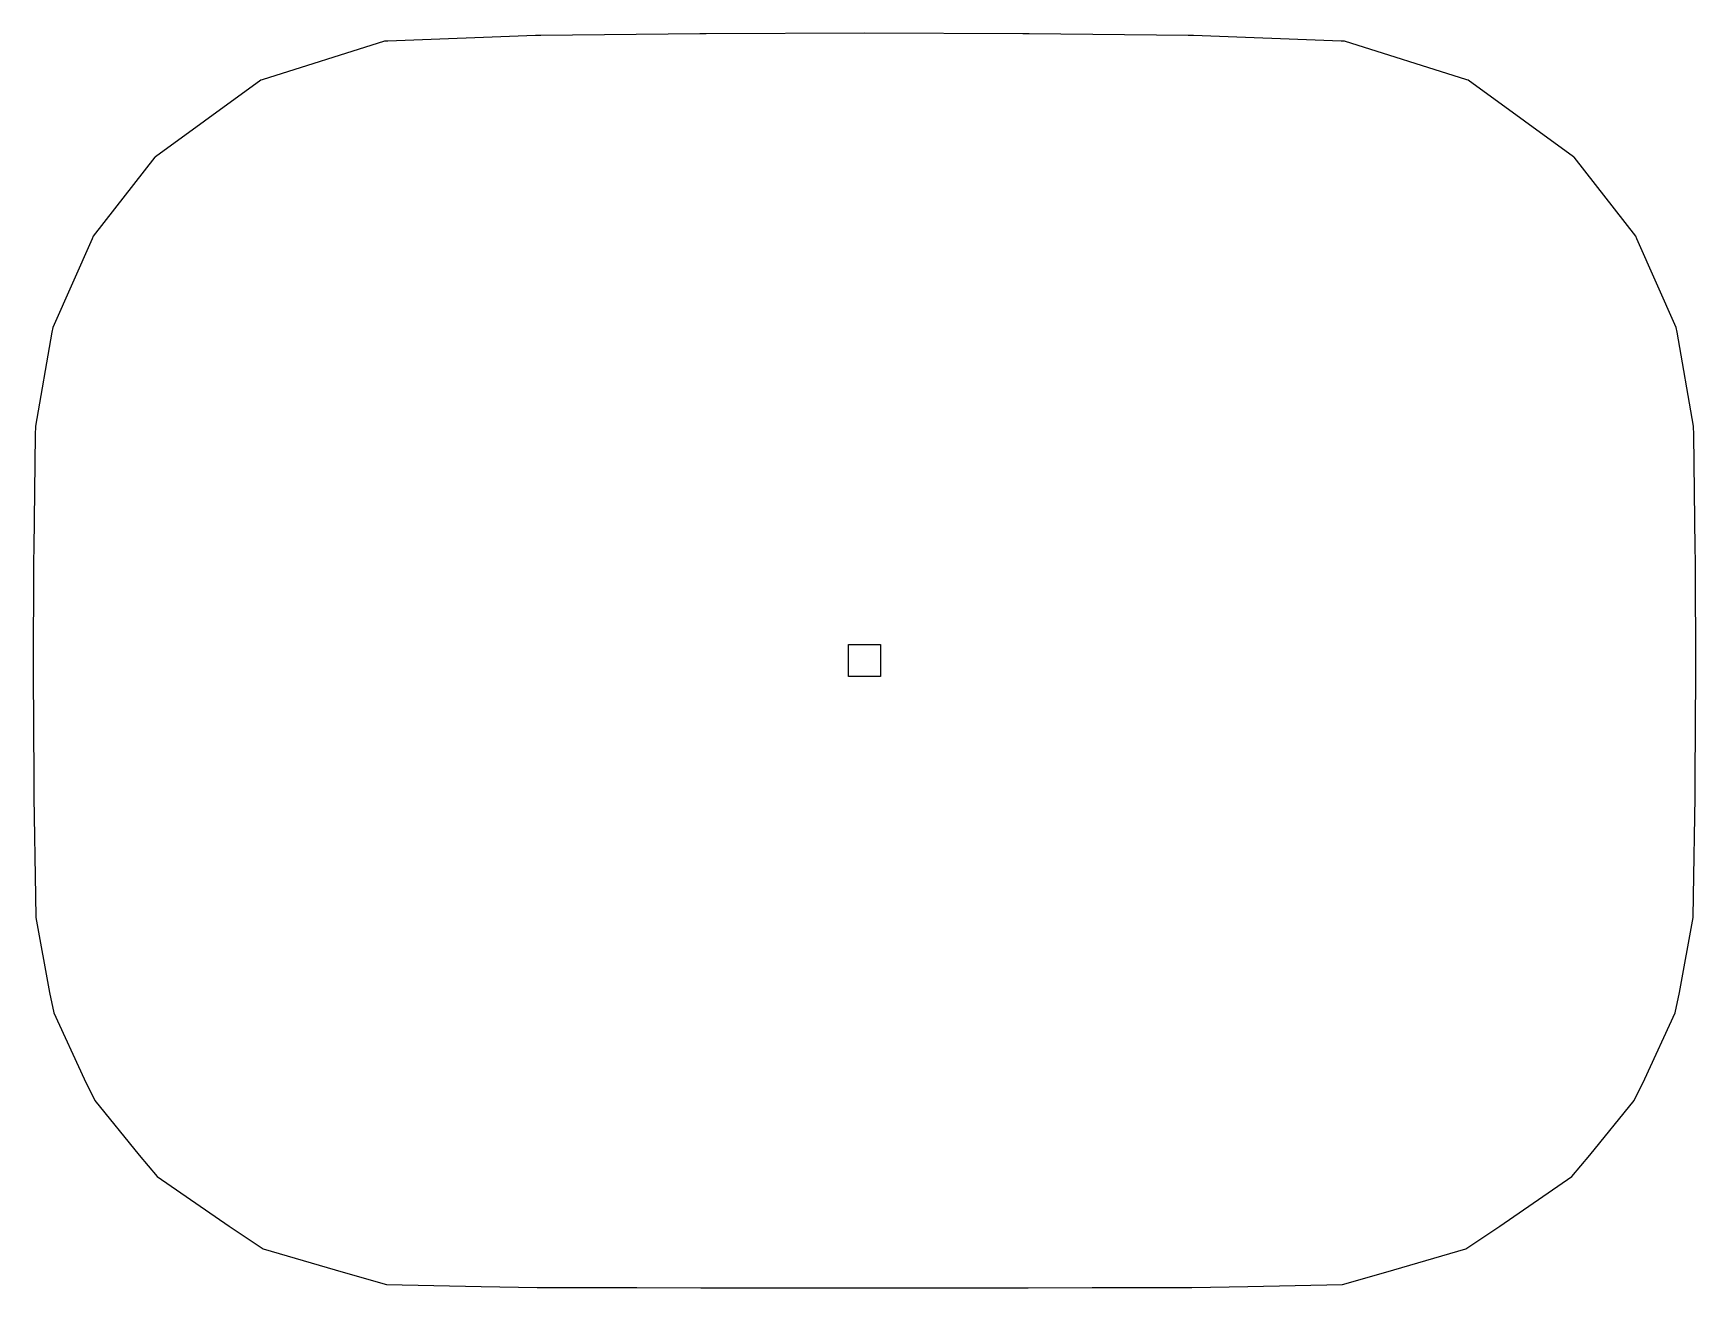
# Model space of a CAD drawing. Extents: x -10.5 to 10.5, y -7.9 to 7.9.
import ezdxf

# ---------------------------------------------------------------- set-up
doc = ezdxf.new("R2010")
doc.units = 0

msp = doc.modelspace()

# ---------------------------------------------------------------- linework, layer by layer
for p, q in [((-6.05, 7.798), (-7.591, 7.311)), ((-6.008, 7.799), (-6.05, 7.798)), ((-4.144, 7.87), (-6.008, 7.799)), ((-4.077, 7.87), (-4.144, 7.87)), ((-2.073, 7.892), (-4.077, 7.87)), ((-1.994, 7.892), (-2.073, 7.892)), ((0, 7.899), (-1.994, 7.892)), ((1.994, 7.892), (0, 7.899)), ((2.073, 7.892), (1.994, 7.892)), ((4.077, 7.87), (2.073, 7.892)), ((4.144, 7.87), (4.077, 7.87)), ((6.008, 7.799), (4.144, 7.87)), ((6.05, 7.798), (6.008, 7.799)), ((7.591, 7.311), (6.05, 7.798)), ((-7.605, 7.307), (-8.316, 6.793)), ((-7.591, 7.311), (-7.605, 7.307)), ((7.605, 7.307), (7.591, 7.311)), ((8.316, 6.793), (7.605, 7.307)), ((-8.316, 6.793), (-8.935, 6.345)), ((8.935, 6.345), (8.316, 6.793)), ((-8.941, 6.338), (-9.717, 5.342)), ((-8.935, 6.345), (-8.941, 6.338)), ((8.941, 6.338), (8.935, 6.345)), ((9.717, 5.342), (8.941, 6.338)), ((-9.73, 5.312), (-10.228, 4.192)), ((-9.717, 5.342), (-9.73, 5.312)), ((9.73, 5.312), (9.717, 5.342)), ((10.228, 4.192), (9.73, 5.312)), ((-10.228, 4.192), (-10.239, 4.133)), ((10.239, 4.133), (10.228, 4.192)), ((-10.239, 4.133), (-10.446, 2.953)), ((10.446, 2.953), (10.239, 4.133)), ((-10.446, 2.953), (-10.448, 2.841)), ((10.448, 2.841), (10.446, 2.953)), ((-10.448, 2.841), (-10.468, 1.413)), ((10.468, 1.413), (10.448, 2.841)), ((-10.468, 1.413), (-10.469, 1.255)), ((10.469, 1.255), (10.468, 1.413)), ((-10.469, 1.255), (-10.474, -0.16)), ((10.474, -0.16), (10.469, 1.255)), ((-0.2, -0.2), (-0.2, 0.2)), ((-0.2, 0.2), (0.2, 0.2)), ((0.2, 0.2), (0.2, -0.2)), ((-10.474, -0.16), (-10.468, -1.489)), ((0.2, -0.2), (-0.2, -0.2)), ((10.468, -1.489), (10.474, -0.16)), ((-10.468, -1.489), (-10.465, -1.723)), ((10.465, -1.723), (10.468, -1.489)), ((-10.465, -1.723), (-10.447, -2.962)), ((10.447, -2.962), (10.465, -1.723)), ((-10.447, -2.962), (-10.44, -3.237)), ((10.44, -3.237), (10.447, -2.962)), ((-10.44, -3.237), (-10.268, -4.18)), ((10.268, -4.18), (10.44, -3.237)), ((-10.268, -4.18), (-10.216, -4.439)), ((10.216, -4.439), (10.268, -4.18)), ((-10.216, -4.439), (-9.832, -5.268)), ((9.832, -5.268), (10.216, -4.439)), ((-9.832, -5.268), (-9.699, -5.543)), ((9.699, -5.543), (9.832, -5.268)), ((-9.699, -5.543), (-9.139, -6.228)), ((9.139, -6.228), (9.699, -5.543)), ((-9.139, -6.228), (-8.911, -6.498)), ((8.911, -6.498), (9.139, -6.228)), ((-8.911, -6.498), (-8.004, -7.123)), ((8.004, -7.123), (8.911, -6.498)), ((-8.004, -7.123), (-7.579, -7.409)), ((7.579, -7.409), (8.004, -7.123)), ((-7.579, -7.409), (-6.567, -7.703)), ((6.567, -7.703), (7.579, -7.409)), ((-6.567, -7.703), (-6.025, -7.857)), ((6.025, -7.857), (6.567, -7.703)), ((-6.025, -7.857), (-4.832, -7.883)), ((-4.832, -7.883), (-4.125, -7.898)), ((-4.125, -7.898), (-2.867, -7.898)), ((-2.867, -7.898), (-2.063, -7.899)), ((-2.063, -7.899), (-0.826, -7.899)), ((-0.826, -7.899), (0, -7.899)), ((0, -7.899), (0.826, -7.899)), ((0.826, -7.899), (2.063, -7.899)), ((2.063, -7.899), (2.867, -7.898)), ((2.867, -7.898), (4.125, -7.898)), ((4.125, -7.898), (4.832, -7.883)), ((4.832, -7.883), (6.025, -7.857))]:
    msp.add_line(p, q)

doc.saveas('drawing.dxf')
